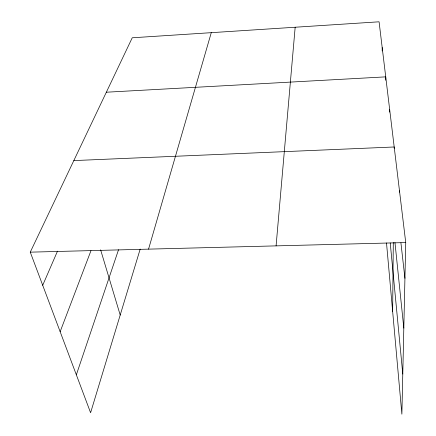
<?xml version="1.0" encoding="UTF-8"?>
<svg xmlns="http://www.w3.org/2000/svg" width="436" height="436" viewBox="0 0 436 436"><rect width="100%" height="100%" fill="white"/><g stroke="black" fill="none" stroke-linecap="round" stroke-linejoin="round"><path stroke-width="0.65" d="M385.724 80.24L385.729 76.861L106.351 92.214M389.648 112.106L389.659 109.42M392.651 311.369L393.294 242.52M394.182 148.316L394.193 146.981L73.826 160.59M399.463 192.151L399.485 190.794M140.201 249.054L90.595 412.739L30.264 252.161L132.239 37.79L379.08 21.8L405.736 242.563L401.878 414.2L386.509 242.961M276.081 245.877L295.167 27.234M148.556 249.136L211.275 32.667M76.349 374.818L118.538 249.697M60.146 331.698L90.966 250.7M42.706 285.28L57.498 251.147M30.264 252.161L405.736 242.563M100.618 249.823L120.205 315.037M400.924 242.841L404.93 278.304M394.962 242.525L403.812 328.095M390.231 242.966L402.782 374.039M382.192 47.562L382.198 50.963"/></g></svg>
